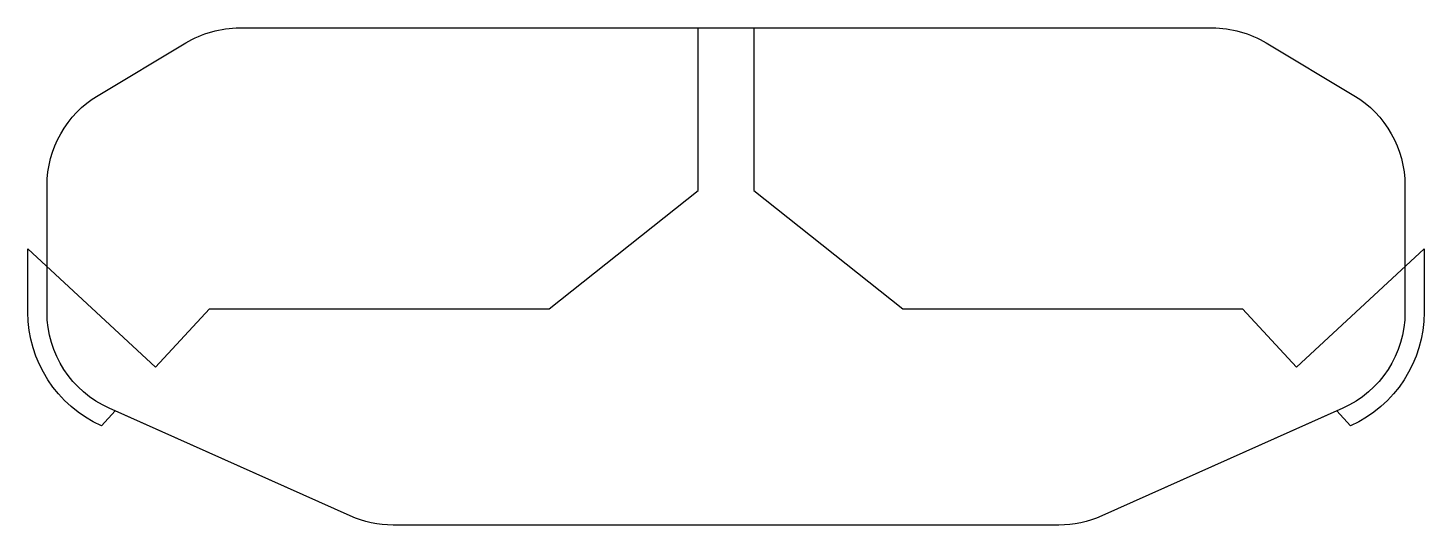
# Model space of a CAD drawing. Header units: millimetres. Extents: x -3.65 to 3.65, y 1.7 to 4.3.
import ezdxf

# ---------------------------------------------------------------- set-up
doc = ezdxf.new("R2010")
doc.units = ezdxf.units.MM
doc.layers.get('0').update_dxf_attribs({"linetype": 'CONTINUOUS'})

msp = doc.modelspace()

# ---------------------------------------------------------------- linework, layer by layer
for points in [[(0.9252, 2.8315), (2.7, 2.8315), (2.9826, 2.5255), (3.65, 3.1441), (3.65, 2.8129, -0.295859), (3.2652, 2.2195), (3.1936, 2.297), (1.9644, 1.7478, -0.105434), (1.7401, 1.7), (-1.7401, 1.7, -0.105434), (-1.9644, 1.7478), (-3.1936, 2.297), (-3.2652, 2.2195, -0.295859), (-3.65, 2.8129), (-3.65, 3.1441), (-2.9826, 2.5255), (-2.7, 2.8315), (-0.9252, 2.8315), (-0.1447, 3.45), (-0.1447, 4.3), (0.1447, 4.3), (0.1447, 3.45)], [(-3.55, 3.4754, -0.263447), (-3.283, 3.947), (-2.8252, 4.2216, -0.135933), (-2.5423, 4.3), (2.5423, 4.3, -0.135933), (2.8252, 4.2216), (3.283, 3.947, -0.263447), (3.55, 3.4754), (3.55, 2.8129, -0.295859), (3.2244, 2.3108), (1.9644, 1.7478, -0.105434), (1.7401, 1.7), (-1.7401, 1.7, -0.105434), (-1.9644, 1.7478), (-3.2244, 2.3108, -0.295859), (-3.55, 2.8129)]]:
    msp.add_lwpolyline(points, format="xyb", close=True)

doc.saveas('drawing.dxf')
